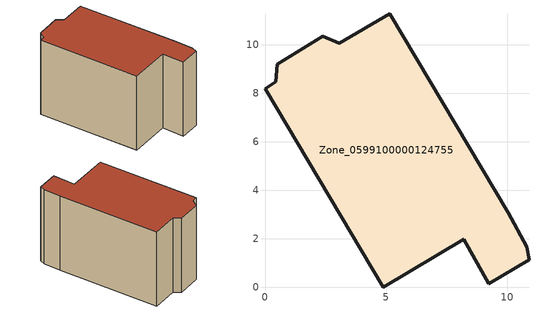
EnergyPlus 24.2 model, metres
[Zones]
Zone_0599100000124755
 floor ground (C_G): 0.45,8.49 0.51,9.21 2.39,10.35 3.06,10.06 5.15,11.29 10.03,3.07 10.79,1.67 10.89,1.14 9.22,0.15 8.2,1.98 4.88,0 0,8.2 z0
 wall outside (C_F): 3.06,10.06 2.39,10.35 0.51,9.21 0.45,8.49 0,8.2 4.88,0 8.2,1.98 9.22,0.15 10.89,1.14 10.79,1.67 10.03,3.07 5.15,11.29 3.06,10.06 z0:7.39
 roof outside (C_R): 10.89,1.14 10.79,1.67 10.03,3.07 5.15,11.29 3.06,10.06 2.39,10.35 0.51,9.21 0.45,8.49 0,8.2 4.88,0 8.2,1.98 9.22,0.15 z7.39
[BUILDING]
Pand.0599100000124755: North Axis=0; Terrain=City; Loads Convergence Tolerance Value=0.04; Temperature Convergence Tolerance Value=0.4; Solar Distribution=FullExterior; Maximum Number of Warmup Days=25; Minimum Number of Warmup Days=1
[Site:Location]
Rotterdam.The.Hague.AP_ZH_NLD Design_Conditions: Latitude=51.96; Longitude=4.45; Time Zone=1; Elevation=-4.5
[SITE:GROUNDTEMPERATURE:BUILDINGSURFACE]
18, 18, 18, 18, 18, 18, 18, 18, 18, 18, 18, 18
[MATERIAL] Thermal Absorptance=0.9; Solar Absorptance=0.7; Visible Absorptance=0.7
Name | Roughness | Thickness | Conductivity | Density | Specific Heat
G.D.1965 | MediumSmooth | 0.15 | 1 | 540 | 1210
F.D.1965 | Rough | 0.3 | 0.857143 | 1920 | 840
R.D.1965 | MediumRough | 0.2 | 0.08 | 1500 | 1000
[CONSTRUCTION]
C_G: G.D.1965
C_F: F.D.1965
C_R: R.D.1965
[ZONE]
Zone_0599100000124755: Type=1; Multiplier=1; Ceiling Height=Autocalculate; Volume=Autocalculate; Floor Area=autocalculate; Part of Total Floor Area=Yes
[ZONEINFILTRATION:DESIGNFLOWRATE]
Infil_Zone_0599100000124755: Zone or ZoneList or Space or SpaceList=Zone_0599100000124755; Schedule=AlwaysOn; Design Flow Rate Calculation Method=Flow/Area; Flow Rate per Floor Area=0.0042; Constant Term Coefficient=1; Temperature Term Coefficient=0; Velocity Term Coefficient=0; Velocity Squared Term Coefficient=0
[HVACTEMPLATE:ZONE:IDEALLOADSAIRSYSTEM]
Zone_0599100000124755: Maximum Heating Supply Air Temperature=50; Minimum Cooling Supply Air Temperature=13; Maximum Heating Supply Air Humidity Ratio=0.0156; Minimum Cooling Supply Air Humidity Ratio=0.0077; Heating Limit=NoLimit; Cooling Limit=NoLimit; Dehumidification Control Type=ConstantSensibleHeatRatio; Cooling Sensible Heat Ratio=0.7; Dehumidification Setpoint=60; Humidification Control Type=None; Humidification Setpoint=30; Outdoor Air Method=None; Outdoor Air Flow Rate per Person=0.00944; Outdoor Air Flow Rate per Zone Floor Area=0; Outdoor Air Flow Rate per Zone=0; Demand Controlled Ventilation Type=None; Outdoor Air Economizer Type=NoEconomizer; Heat Recovery Type=None; Sensible Heat Recovery Effectiveness=0.7; Latent Heat Recovery Effectiveness=0.65
[ZONECONTROL:THERMOSTAT]
ThermostatControl_Zone_0599100000124755: Zone or ZoneList=Zone_0599100000124755; Control Type Schedule=DualSetpointControlType; Control 1=Thermostat_Zone_0599100000124755; Temperature Difference Between Cutout And Setpoint=0
[THERMOSTATSETPOINT:DUALSETPOINT]
Thermostat_Zone_0599100000124755: Heating Setpoint Temperature Schedule=HeatingSetpoint_Zone_0599100000124755; Cooling Setpoint Temperature Schedule=CoolingSetpoint_Zone_0599100000124755
[SCHEDULE:COMPACT]
HeatingSetpoint_Zone_0599100000124755: Through: 12/31, For: AllDays, Until: 24:00, 21
CoolingSetpoint_Zone_0599100000124755: Through: 12/31, For: AllDays, Until: 24:00, 24
DualSetpointControlType: Through: 12/31, For: AllDays, Until: 24:00, 4
AlwaysOn: Through: 12/31, For: AllDays, Until: 24:00, 1
